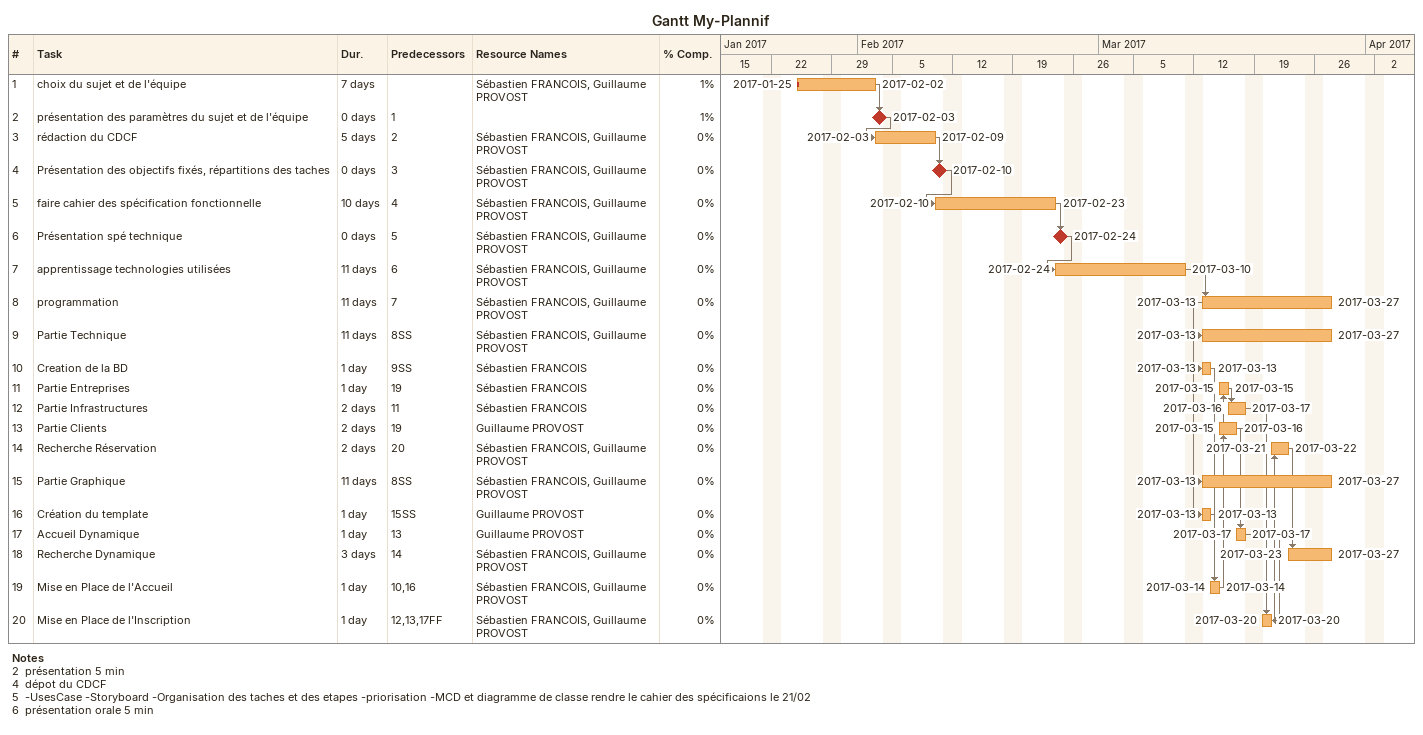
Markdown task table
Gantt My-Plannif

| ID | Task | Duration | Start | Finish | Predecessors | Resources | % complete |
|---|---|---|---|---|---|---|---|
| 1 | choix du sujet et de l'équipe | 7d | 2017-01-25 | 2017-02-02 |  | Sébastien FRANCOIS, Guillaume PROVOST | 1 |
| 2 | présentation des paramètres du sujet et de l'équipe | 0d | 2017-02-03 | 2017-02-03 | 1 |  | 1 |
| 3 | rédaction du CDCF | 5d | 2017-02-03 | 2017-02-09 | 2 | Sébastien FRANCOIS, Guillaume PROVOST | 0 |
| 4 | Présentation des objectifs fixés, répartitions des taches | 0d | 2017-02-10 | 2017-02-10 | 3 | Sébastien FRANCOIS, Guillaume PROVOST | 0 |
| 5 | faire cahier des spécification fonctionnelle | 10d | 2017-02-10 | 2017-02-23 | 4 | Sébastien FRANCOIS, Guillaume PROVOST | 0 |
| 6 | Présentation spé technique | 0d | 2017-02-24 | 2017-02-24 | 5 | Sébastien FRANCOIS, Guillaume PROVOST | 0 |
| 7 | apprentissage technologies utilisées | 11d | 2017-02-24 | 2017-03-10 | 6 | Sébastien FRANCOIS, Guillaume PROVOST | 0 |
| 8 | programmation | 11d | 2017-03-13 | 2017-03-27 | 7 | Sébastien FRANCOIS, Guillaume PROVOST | 0 |
| 9 | Partie Technique | 11d | 2017-03-13 | 2017-03-27 | 8SS | Sébastien FRANCOIS, Guillaume PROVOST | 0 |
| 10 | Creation de la BD | 1d | 2017-03-13 | 2017-03-13 | 9SS | Sébastien FRANCOIS | 0 |
| 11 | Partie Entreprises | 1d | 2017-03-15 | 2017-03-15 | 19 | Sébastien FRANCOIS | 0 |
| 12 | Partie Infrastructures | 2d | 2017-03-16 | 2017-03-17 | 11 | Sébastien FRANCOIS | 0 |
| 13 | Partie Clients | 2d | 2017-03-15 | 2017-03-16 | 19 | Guillaume PROVOST | 0 |
| 14 | Recherche Réservation | 2d | 2017-03-21 | 2017-03-22 | 20 | Sébastien FRANCOIS, Guillaume PROVOST | 0 |
| 15 | Partie Graphique | 11d | 2017-03-13 | 2017-03-27 | 8SS | Sébastien FRANCOIS, Guillaume PROVOST | 0 |
| 16 | Création du template | 1d | 2017-03-13 | 2017-03-13 | 15SS | Guillaume PROVOST | 0 |
| 17 | Accueil Dynamique | 1d | 2017-03-17 | 2017-03-17 | 13 | Guillaume PROVOST | 0 |
| 18 | Recherche Dynamique | 3d | 2017-03-23 | 2017-03-27 | 14 | Sébastien FRANCOIS, Guillaume PROVOST | 0 |
| 19 | Mise en Place de l'Accueil | 1d | 2017-03-14 | 2017-03-14 | 10, 16 | Sébastien FRANCOIS, Guillaume PROVOST | 0 |
| 20 | Mise en Place de l'Inscription | 1d | 2017-03-20 | 2017-03-20 | 12, 13, 17FF | Sébastien FRANCOIS, Guillaume PROVOST | 0 |

Notes
- 2: présentation 5 min
- 4: dépot du CDCF
- 5: -UsesCase -Storyboard -Organisation des taches et des etapes -priorisation -MCD et diagramme de classe rendre le cahier des spécificaions le 21/02
- 6: présentation orale 5 min
